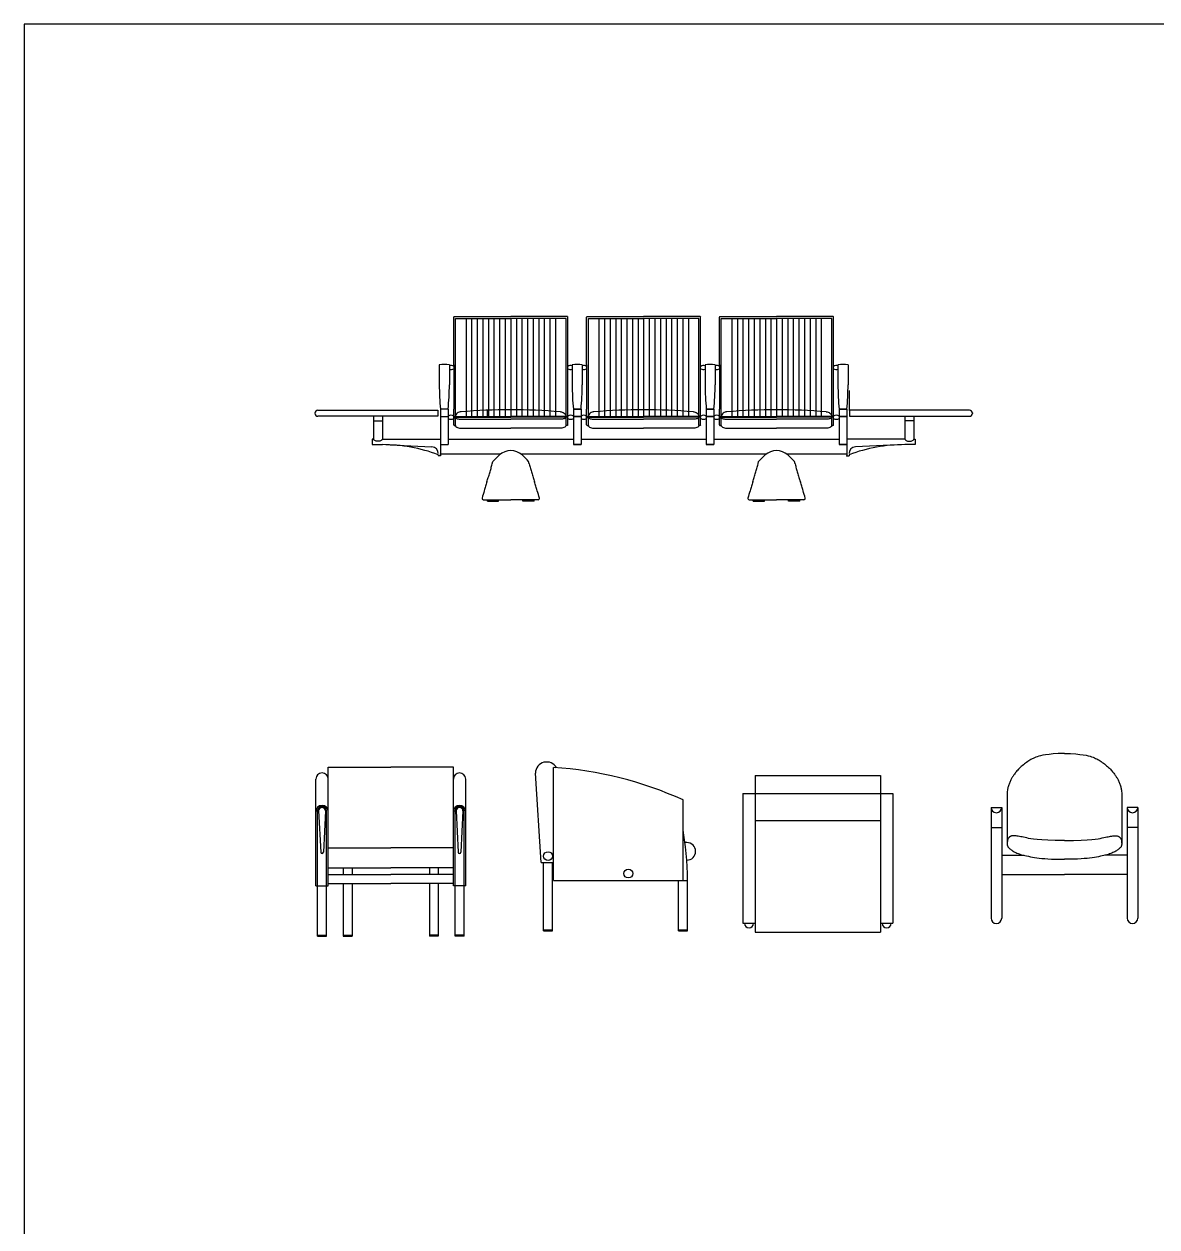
# Model space of a CAD drawing. Header units: millimetres. Extents: x 2198.5 to 2287.8, y 1208.8 to 1298.1.
# Drawn here: x 2200.45 to 2205.52, y 1224.38 to 1229.76 of the extents above; entities that cross this region are included whole.
import ezdxf

# ---------------------------------------------------------------- set-up
doc = ezdxf.new("R2010")
doc.units = ezdxf.units.MM

# ---------------------------------------------------------------- blocks, each defined once
blk = doc.blocks.new('127')
for p, q in [((-4.5532, -351.243), (-4.5532, -350.713)), ((-4.5532, -350.713), (-4.2732, -350.713)), ((-3.9932, -350.713), (-4.2732, -350.713)), ((-3.9932, -351.243), (-3.9932, -350.713)), ((-4.6082, -351.243), (-4.6082, -350.7655)), ((-3.9382, -351.243), (-3.9382, -350.7655)), ((-4.6007, -351.468), (-4.6007, -350.908)), ((-4.5957, -350.908), (-4.5867, -351.093)), ((-4.5657, -350.908), (-4.5747, -351.093)), ((-4.5607, -351.468), (-4.5607, -350.908)), ((-3.9857, -351.468), (-3.9857, -350.908)), ((-3.9807, -350.908), (-3.9717, -351.093)), ((-3.9507, -350.908), (-3.9597, -351.093)), ((-3.9457, -351.468), (-3.9457, -350.908)), ((-4.5532, -351.073), (-4.2732, -351.073)), ((-3.9932, -351.073), (-4.2732, -351.073)), ((-4.5532, -351.163), (-4.2732, -351.163)), ((-4.5532, -351.1917), (-4.2732, -351.1917)), ((-4.4857, -351.163), (-4.4857, -351.1917)), ((-4.4457, -351.163), (-4.4457, -351.1917)), ((-3.9932, -351.163), (-4.2732, -351.163)), ((-3.9932, -351.1917), (-4.2732, -351.1917)), ((-4.1007, -351.163), (-4.1007, -351.1917)), ((-4.0607, -351.163), (-4.0607, -351.1917)), ((-4.6082, -351.243), (-4.6007, -351.243)), ((-4.6007, -351.243), (-4.5607, -351.243)), ((-4.5607, -351.243), (-4.5532, -351.243)), ((-4.5532, -351.2317), (-4.2732, -351.2317)), ((-4.4857, -351.2317), (-4.4857, -351.468)), ((-4.4457, -351.2317), (-4.4457, -351.468)), ((-3.9932, -351.2317), (-4.2732, -351.2317)), ((-4.1007, -351.2317), (-4.1007, -351.468)), ((-4.0607, -351.2317), (-4.0607, -351.468)), ((-3.9857, -351.243), (-3.9932, -351.243)), ((-3.9457, -351.243), (-3.9857, -351.243)), ((-3.9382, -351.243), (-3.9457, -351.243)), ((-4.6007, -351.463), (-4.5607, -351.463)), ((-4.6007, -351.468), (-4.5607, -351.468)), ((-4.4857, -351.463), (-4.4457, -351.463)), ((-4.4857, -351.468), (-4.4457, -351.468)), ((-4.0607, -351.463), (-4.1007, -351.463)), ((-4.0607, -351.468), (-4.1007, -351.468)), ((-3.9457, -351.463), (-3.9857, -351.463)), ((-3.9457, -351.468), (-3.9857, -351.468))]:
    blk.add_line(p, q)
for centre, radius, start, end in [((-4.5807, -350.7655), 0.0275, 0, 180), ((-3.9657, -350.7655), 0.0275, 0, 180), ((-4.5807, -350.9105), 0.0275, 0, 180), ((-4.5807, -350.908), 0.02, 0, 180), ((-4.5807, -350.908), 0.015, 0, 180), ((-3.9657, -350.9105), 0.0275, 0, 180), ((-3.9657, -350.908), 0.02, 0, 180), ((-3.9657, -350.908), 0.015, 0, 180), ((-4.5807, -351.093), 0.006, 180, 0), ((-3.9657, -351.093), 0.006, 180, 360)]:
    blk.add_arc(centre, radius, start, end)
blk = doc.blocks.new('124')
for p, q in [((-3.5465, -351.2191), (-3.5465, -350.7141)), ((-3.6015, -351.1391), (-3.6265, -350.7391)), ((-2.9665, -351.2191), (-2.9665, -350.8591)), ((-2.9495, -351.0491), (-2.9581, -351.0491)), ((-3.6015, -351.1391), (-3.5465, -351.1391)), ((-3.59, -351.4441), (-3.59, -351.1391)), ((-3.55, -351.4441), (-3.55, -351.1391)), ((-3.5465, -351.2191), (-2.9865, -351.2191)), ((-2.9865, -351.2191), (-2.9465, -351.2191)), ((-2.9865, -351.4441), (-2.9865, -351.2191)), ((-2.9465, -351.4441), (-2.9465, -351.2191)), ((-3.59, -351.4391), (-3.55, -351.4391)), ((-3.59, -351.4441), (-3.55, -351.4441)), ((-2.9865, -351.4391), (-2.9465, -351.4391)), ((-2.9865, -351.4441), (-2.9465, -351.4441))]:
    blk.add_line(p, q)
blk.add_lwpolyline([(-2.9465, -351.2191), (-2.9472, -351.1879), (-2.9484, -351.1577), (-2.9501, -351.128), (-2.9525, -351.0985), (-2.9556, -351.0685), (-2.9596, -351.0377), (-2.9644, -351.0055), (-2.9665, -350.9932)])
for centre in [(-3.57, -351.1101), (-3.2115, -351.1878)]:
    blk.add_circle(centre, 0.02)
for centre, radius, start, end in [((-3.5765, -350.7391), 0.05, 28.7836, 180), ((-3.6496, -352.3591), 1.6483, 65.5149, 86.4127), ((-2.9498, -351.0885), 0.0395, 269.531, 89.531)]:
    blk.add_arc(centre, radius, start, end)
blk = doc.blocks.new('125')
for p, q in [((-2.644, -350.7503), (-2.084, -350.7503)), ((-2.644, -350.7503), (-2.644, -351.4503)), ((-2.084, -350.7503), (-2.084, -351.4503)), ((-2.699, -350.8303), (-2.029, -350.8303)), ((-2.699, -350.8303), (-2.699, -351.4103)), ((-2.029, -350.8303), (-2.029, -351.4103)), ((-2.029, -350.8303), (-2.029, -351.4103)), ((-2.029, -350.8303), (-2.029, -351.4103)), ((-2.644, -350.9503), (-2.084, -350.9503)), ((-2.699, -351.4103), (-2.644, -351.4103)), ((-2.084, -351.4103), (-2.029, -351.4103)), ((-2.644, -351.4503), (-2.084, -351.4503))]:
    blk.add_line(p, q)
for centre in [(-2.6715, -351.4103), (-2.0565, -351.4103)]:
    blk.add_arc(centre, 0.02, 180, 0)
blk = doc.blocks.new('123')
for p, q in [((-1.5896, -350.892), (-1.5418, -350.892)), ((-1.5896, -350.892), (-1.5896, -351.3874)), ((-1.5418, -350.892), (-1.5418, -351.3874)), ((-0.9811, -350.892), (-0.9811, -351.3874)), ((-0.9332, -350.892), (-0.9811, -350.892)), ((-0.9332, -350.892), (-0.9332, -351.3874)), ((-1.5896, -350.9817), (-1.5418, -350.9817)), ((-0.9332, -350.9817), (-0.9811, -350.9817)), ((-1.5418, -351.1064), (-1.4423, -351.1064)), ((-0.9811, -351.1064), (-1.0806, -351.1064)), ((-1.5418, -351.1928), (-1.2614, -351.1928)), ((-0.9811, -351.1928), (-1.2614, -351.1928))]:
    blk.add_line(p, q)
for points in [[(-1.2614, -350.6507), (-1.2889, -350.6519), (-1.3117, -350.6534), (-1.3304, -350.6551), (-1.3456, -350.657), (-1.3579, -350.6591), (-1.3678, -350.6613), (-1.376, -350.6636), (-1.383, -350.6659), (-1.3895, -350.6683), (-1.3954, -350.6707), (-1.401, -350.6732), (-1.4062, -350.6758), (-1.4112, -350.6785), (-1.4161, -350.6813), (-1.4209, -350.6843), (-1.4256, -350.6875), (-1.4305, -350.6909), (-1.4354, -350.6944), (-1.4403, -350.6981), (-1.4451, -350.7019), (-1.4498, -350.7057), (-1.4544, -350.7096), (-1.4588, -350.7136), (-1.463, -350.7175), (-1.4668, -350.7214), (-1.4705, -350.7252), (-1.4738, -350.729), (-1.4769, -350.7327), (-1.4798, -350.7363), (-1.4825, -350.7397), (-1.485, -350.7431), (-1.4872, -350.7462), (-1.4893, -350.7492), (-1.4913, -350.7521), (-1.4931, -350.755), (-1.4948, -350.7578), (-1.4964, -350.7606), (-1.498, -350.7635), (-1.4996, -350.7665), (-1.5011, -350.7697), (-1.5027, -350.7731), (-1.5043, -350.7767), (-1.5058, -350.7804), (-1.5074, -350.7842), (-1.5089, -350.788), (-1.5103, -350.7919), (-1.5116, -350.7958), (-1.5128, -350.7996), (-1.5139, -350.8033), (-1.5149, -350.8071), (-1.5157, -350.8112), (-1.5164, -350.8157), (-1.517, -350.8208), (-1.5174, -350.8267), (-1.5178, -350.8335), (-1.518, -350.8415), (-1.518, -350.8507), (-1.518, -350.8612), (-1.5179, -350.8729), (-1.5177, -350.8857), (-1.5176, -350.8996), (-1.5174, -350.9146), (-1.5173, -350.9306), (-1.5173, -350.9475)], [(-1.2614, -350.6507), (-1.2339, -350.6519), (-1.2111, -350.6534), (-1.1924, -350.6551), (-1.1773, -350.657), (-1.165, -350.6591), (-1.1551, -350.6613), (-1.1469, -350.6636), (-1.1398, -350.6659), (-1.1334, -350.6683), (-1.1275, -350.6707), (-1.1219, -350.6732), (-1.1167, -350.6758), (-1.1116, -350.6785), (-1.1068, -350.6813), (-1.102, -350.6843), (-1.0972, -350.6875), (-1.0924, -350.6909), (-1.0875, -350.6944), (-1.0826, -350.6981), (-1.0778, -350.7019), (-1.073, -350.7057), (-1.0685, -350.7096), (-1.0641, -350.7136), (-1.0599, -350.7175), (-1.056, -350.7214), (-1.0524, -350.7252), (-1.049, -350.729), (-1.0459, -350.7327), (-1.043, -350.7363), (-1.0404, -350.7397), (-1.0379, -350.7431), (-1.0356, -350.7462), (-1.0335, -350.7492), (-1.0316, -350.7521), (-1.0298, -350.755), (-1.0281, -350.7578), (-1.0264, -350.7606), (-1.0248, -350.7635), (-1.0233, -350.7665), (-1.0217, -350.7697), (-1.0202, -350.7731), (-1.0186, -350.7767), (-1.017, -350.7804), (-1.0155, -350.7842), (-1.014, -350.788), (-1.0126, -350.7919), (-1.0113, -350.7958), (-1.0101, -350.7996), (-1.009, -350.8033), (-1.008, -350.8071), (-1.0072, -350.8112), (-1.0065, -350.8157), (-1.0059, -350.8208), (-1.0054, -350.8267), (-1.0051, -350.8335), (-1.0049, -350.8415), (-1.0048, -350.8507), (-1.0049, -350.8612), (-1.005, -350.8729), (-1.0051, -350.8857), (-1.0053, -350.8996), (-1.0055, -350.9146), (-1.0056, -350.9306), (-1.0056, -350.9475)], [(-1.5173, -350.9475), (-1.5173, -351.0546)], [(-1.0056, -350.9475), (-1.0056, -351.0546)], [(-1.2614, -351.0402), (-1.3026, -351.0395), (-1.3359, -351.0385), (-1.3624, -351.0372), (-1.3831, -351.0357), (-1.3992, -351.034), (-1.4116, -351.0323), (-1.4215, -351.0306), (-1.4297, -351.0289), (-1.4373, -351.0272), (-1.4444, -351.0257), (-1.451, -351.0243), (-1.4571, -351.0231), (-1.4628, -351.0219), (-1.468, -351.021), (-1.4727, -351.0202), (-1.4771, -351.0196), (-1.481, -351.0192), (-1.4846, -351.0189), (-1.4878, -351.0189), (-1.4906, -351.0189), (-1.4932, -351.0192), (-1.4955, -351.0195), (-1.4976, -351.02), (-1.4995, -351.0205), (-1.5012, -351.0212), (-1.5028, -351.0219), (-1.5043, -351.0227), (-1.5056, -351.0235), (-1.5068, -351.0244), (-1.5079, -351.0253), (-1.5089, -351.0263), (-1.5099, -351.0272), (-1.5108, -351.0282), (-1.5117, -351.0292), (-1.5125, -351.0303), (-1.5133, -351.0315), (-1.514, -351.0328), (-1.5146, -351.0343), (-1.5152, -351.036), (-1.5157, -351.0379), (-1.5162, -351.0401), (-1.5165, -351.0425), (-1.5168, -351.0451), (-1.5171, -351.0477), (-1.5172, -351.0503), (-1.5173, -351.0529), (-1.5173, -351.0553), (-1.5172, -351.0576), (-1.5171, -351.0596), (-1.5169, -351.0614), (-1.5165, -351.0631), (-1.516, -351.0647), (-1.5153, -351.0662), (-1.5143, -351.0678), (-1.5132, -351.0694), (-1.5118, -351.0711), (-1.5101, -351.073), (-1.5081, -351.075), (-1.5058, -351.0771), (-1.5032, -351.0793), (-1.5004, -351.0815), (-1.4974, -351.0838), (-1.4941, -351.086), (-1.4905, -351.0883), (-1.4867, -351.0904), (-1.4827, -351.0925), (-1.4784, -351.0945), (-1.4738, -351.0965), (-1.4688, -351.0984), (-1.4635, -351.1003), (-1.4577, -351.1021), (-1.4516, -351.1039), (-1.445, -351.1057), (-1.438, -351.1075), (-1.4304, -351.1092), (-1.4224, -351.1109), (-1.4138, -351.1125), (-1.4047, -351.1141), (-1.3951, -351.1156), (-1.3848, -351.1172), (-1.3739, -351.1186), (-1.3623, -351.12), (-1.3495, -351.1212), (-1.3354, -351.1223), (-1.3198, -351.1231), (-1.3024, -351.1237), (-1.2831, -351.124), (-1.2614, -351.124)], [(-1.2614, -351.0402), (-1.2203, -351.0395), (-1.187, -351.0385), (-1.1605, -351.0372), (-1.1397, -351.0357), (-1.1236, -351.034), (-1.1112, -351.0323), (-1.1014, -351.0306), (-1.0931, -351.0289), (-1.0856, -351.0272), (-1.0785, -351.0257), (-1.0719, -351.0243), (-1.0658, -351.0231), (-1.0601, -351.0219), (-1.0549, -351.021), (-1.0501, -351.0202), (-1.0458, -351.0196), (-1.0418, -351.0192), (-1.0383, -351.0189), (-1.0351, -351.0189), (-1.0322, -351.0189), (-1.0296, -351.0192), (-1.0273, -351.0195), (-1.0252, -351.02), (-1.0233, -351.0205), (-1.0216, -351.0212), (-1.02, -351.0219), (-1.0186, -351.0227), (-1.0173, -351.0235), (-1.0161, -351.0244), (-1.015, -351.0253), (-1.014, -351.0263), (-1.013, -351.0272), (-1.0121, -351.0282), (-1.0112, -351.0292), (-1.0104, -351.0303), (-1.0096, -351.0315), (-1.0089, -351.0328), (-1.0082, -351.0343), (-1.0076, -351.036), (-1.0071, -351.0379), (-1.0067, -351.0401), (-1.0063, -351.0425), (-1.006, -351.0451), (-1.0058, -351.0477), (-1.0057, -351.0503), (-1.0056, -351.0529), (-1.0056, -351.0553), (-1.0056, -351.0576), (-1.0058, -351.0596), (-1.006, -351.0614), (-1.0064, -351.0631), (-1.0069, -351.0647), (-1.0076, -351.0662), (-1.0085, -351.0678), (-1.0097, -351.0694), (-1.0111, -351.0711), (-1.0128, -351.073), (-1.0148, -351.075), (-1.0171, -351.0771), (-1.0196, -351.0793), (-1.0224, -351.0815), (-1.0255, -351.0838), (-1.0288, -351.086), (-1.0323, -351.0883), (-1.0361, -351.0904), (-1.0402, -351.0925), (-1.0445, -351.0945), (-1.0491, -351.0965), (-1.0541, -351.0984), (-1.0594, -351.1003), (-1.0651, -351.1021), (-1.0713, -351.1039), (-1.0779, -351.1057), (-1.0849, -351.1075), (-1.0924, -351.1092), (-1.1005, -351.1109), (-1.1091, -351.1125), (-1.1182, -351.1141), (-1.1278, -351.1156), (-1.138, -351.1172), (-1.1489, -351.1186), (-1.1606, -351.12), (-1.1734, -351.1212), (-1.1874, -351.1223), (-1.203, -351.1231), (-1.2204, -351.1237), (-1.2398, -351.124), (-1.2614, -351.124)]]:
    blk.add_lwpolyline(points)
for centre in [(-1.5657, -350.892), (-0.9572, -350.892), (-1.5657, -351.3874), (-0.9572, -351.3874)]:
    blk.add_arc(centre, 0.0239, 180, 0)
blk = doc.blocks.new('con1')
for p, q in [((-344.302, -191.202), (-344.302, -189.074)), ((-344.282, -189.054), (-341.752, -189.054)), ((-344.222, -193.512), (-344.222, -189.134)), ((-344.222, -189.134), (-341.752, -189.134)), ((-343.752, -189.134), (-343.752, -193.512)), ((-343.502, -189.134), (-343.502, -193.512)), ((-343.252, -189.134), (-343.252, -193.512)), ((-343.002, -189.134), (-343.002, -193.512)), ((-342.752, -189.134), (-342.752, -193.512)), ((-342.502, -189.134), (-342.502, -193.512)), ((-342.252, -189.134), (-342.252, -193.512)), ((-342.002, -189.134), (-342.002, -193.512)), ((-339.222, -189.054), (-341.752, -189.054)), ((-339.282, -189.134), (-341.752, -189.134)), ((-341.752, -189.134), (-341.752, -193.512)), ((-341.752, -189.134), (-341.752, -193.512)), ((-341.752, -189.134), (-341.752, -193.512)), ((-341.752, -189.134), (-341.752, -193.512)), ((-341.502, -189.134), (-341.502, -193.512)), ((-341.252, -189.134), (-341.252, -193.512)), ((-341.002, -189.134), (-341.002, -193.512)), ((-340.752, -189.134), (-340.752, -193.512)), ((-340.502, -189.134), (-340.502, -193.512)), ((-340.252, -189.134), (-340.252, -193.512)), ((-340.002, -189.134), (-340.002, -193.512)), ((-339.752, -189.134), (-339.752, -193.512)), ((-339.282, -193.512), (-339.282, -189.134)), ((-339.222, -189.054), (-339.222, -193.917)), ((-338.36, -191.202), (-338.36, -189.074)), ((-338.34, -189.054), (-335.81, -189.054)), ((-338.28, -189.134), (-335.81, -189.134)), ((-338.28, -193.512), (-338.28, -189.134)), ((-337.81, -189.134), (-337.81, -193.512)), ((-337.56, -189.134), (-337.56, -193.512)), ((-337.31, -189.134), (-337.31, -193.512)), ((-337.06, -189.134), (-337.06, -193.512)), ((-336.81, -189.134), (-336.81, -193.512)), ((-336.56, -189.134), (-336.56, -193.512)), ((-336.31, -189.134), (-336.31, -193.512)), ((-336.06, -189.134), (-336.06, -193.512)), ((-333.28, -189.054), (-335.81, -189.054)), ((-335.81, -189.134), (-335.81, -193.512)), ((-335.81, -189.134), (-335.81, -193.512)), ((-335.81, -189.134), (-335.81, -193.512)), ((-335.81, -189.134), (-335.81, -193.512)), ((-333.34, -189.134), (-335.81, -189.134)), ((-335.56, -189.134), (-335.56, -193.512)), ((-335.31, -189.134), (-335.31, -193.512)), ((-335.06, -189.134), (-335.06, -193.512)), ((-334.81, -189.134), (-334.81, -193.512)), ((-334.56, -189.134), (-334.56, -193.512)), ((-334.31, -189.134), (-334.31, -193.512)), ((-334.06, -189.134), (-334.06, -193.512)), ((-333.81, -189.134), (-333.81, -193.512)), ((-333.34, -193.512), (-333.34, -189.134)), ((-333.28, -189.054), (-333.28, -193.917)), ((-332.419, -191.202), (-332.419, -189.074)), ((-332.399, -189.054), (-329.869, -189.054)), ((-332.339, -189.134), (-329.869, -189.134)), ((-332.339, -193.512), (-332.339, -189.134)), ((-331.869, -189.134), (-331.869, -193.512)), ((-331.619, -189.134), (-331.619, -193.512)), ((-331.369, -189.134), (-331.369, -193.512)), ((-331.119, -189.134), (-331.119, -193.512)), ((-330.869, -189.134), (-330.869, -193.512)), ((-330.619, -189.134), (-330.619, -193.512)), ((-330.369, -189.134), (-330.369, -193.512)), ((-330.119, -189.134), (-330.119, -193.512)), ((-327.339, -189.054), (-329.869, -189.054)), ((-327.399, -189.134), (-329.869, -189.134)), ((-329.869, -189.134), (-329.869, -193.512)), ((-329.869, -189.134), (-329.869, -193.512)), ((-329.869, -189.134), (-329.869, -193.512)), ((-329.869, -189.134), (-329.869, -193.512)), ((-329.619, -189.134), (-329.619, -193.512)), ((-329.369, -189.134), (-329.369, -193.512)), ((-329.119, -189.134), (-329.119, -193.512)), ((-328.869, -189.134), (-328.869, -193.512)), ((-328.619, -189.134), (-328.619, -193.512)), ((-328.369, -189.134), (-328.369, -193.512)), ((-328.119, -189.134), (-328.119, -193.512)), ((-327.869, -189.134), (-327.869, -193.512)), ((-327.399, -193.512), (-327.399, -189.134)), ((-327.339, -189.054), (-327.339, -193.917)), ((-344.947, -191.21), (-344.947, -192.103)), ((-344.497, -191.21), (-344.497, -192.103)), ((-344.302, -191.202), (-344.302, -193.193)), ((-344.302, -191.278), (-344.302, -191.386)), ((-339.006, -191.21), (-339.006, -192.103)), ((-339.006, -191.21), (-339.006, -192.103)), ((-338.556, -191.21), (-338.556, -192.103)), ((-338.556, -191.21), (-338.556, -192.103)), ((-338.361, -191.278), (-338.361, -191.386)), ((-338.36, -191.202), (-338.36, -193.193)), ((-333.065, -191.21), (-333.065, -192.103)), ((-333.065, -191.21), (-333.065, -192.103)), ((-333.065, -191.21), (-333.065, -192.103)), ((-333.065, -191.21), (-333.065, -192.103)), ((-333.065, -191.21), (-333.065, -192.103)), ((-333.065, -191.21), (-333.065, -192.103)), ((-333.065, -191.21), (-333.065, -192.103)), ((-333.065, -191.21), (-333.065, -192.103)), ((-333.065, -191.254), (-333.065, -192.146)), ((-332.615, -191.21), (-332.615, -192.103)), ((-332.42, -191.278), (-332.42, -191.386)), ((-332.419, -191.202), (-332.419, -193.193)), ((-327.124, -191.21), (-327.124, -192.103)), ((-327.124, -191.21), (-327.124, -192.103)), ((-327.124, -191.21), (-327.124, -192.103)), ((-326.674, -191.21), (-326.674, -192.103)), ((-350.376, -193.242), (-350.044, -193.242)), ((-345.009, -193.508), (-350.376, -193.508)), ((-350.044, -193.242), (-345.009, -193.242)), ((-347.892, -193.508), (-347.892, -194.528)), ((-347.492, -193.508), (-347.492, -194.528)), ((-345.009, -193.242), (-345.009, -193.508)), ((-344.892, -193.193), (-344.892, -194.767)), ((-344.552, -193.193), (-344.892, -193.193)), ((-344.892, -193.512), (-344.552, -193.512)), ((-344.552, -193.193), (-344.552, -194.767)), ((-344.552, -193.499), (-344.552, -193.609)), ((-344.302, -193.897), (-344.302, -193.193)), ((-344.302, -193.5), (-344.302, -193.607)), ((-344.282, -193.512), (-341.752, -193.512)), ((-344.282, -193.552), (-341.752, -193.552)), ((-344.222, -193.924), (-344.222, -193.552)), ((-342.802, -193.242), (-342.802, -193.508)), ((-339.222, -193.512), (-341.752, -193.512)), ((-339.222, -193.552), (-341.752, -193.552)), ((-339.282, -193.924), (-339.282, -193.552)), ((-338.951, -193.193), (-338.951, -194.767)), ((-338.951, -193.193), (-338.951, -194.767)), ((-338.611, -193.193), (-338.951, -193.193)), ((-338.951, -193.193), (-338.611, -193.193)), ((-338.951, -193.499), (-338.951, -193.609)), ((-338.951, -193.512), (-338.611, -193.512)), ((-338.611, -193.512), (-338.951, -193.512)), ((-338.611, -193.193), (-338.611, -194.767)), ((-338.611, -193.193), (-338.611, -194.767)), ((-338.611, -193.499), (-338.611, -193.609)), ((-338.361, -193.5), (-338.361, -193.607)), ((-338.36, -193.897), (-338.36, -193.193)), ((-338.34, -193.512), (-335.81, -193.512)), ((-338.34, -193.552), (-335.81, -193.552)), ((-338.28, -193.924), (-338.28, -193.552)), ((-333.28, -193.512), (-335.81, -193.512)), ((-333.28, -193.552), (-335.81, -193.552)), ((-333.34, -193.924), (-333.34, -193.552)), ((-333.01, -193.193), (-333.01, -194.767)), ((-333.01, -193.193), (-333.01, -194.767)), ((-333.01, -193.193), (-333.01, -194.767)), ((-333.01, -193.193), (-332.67, -193.193)), ((-332.67, -193.193), (-333.01, -193.193)), ((-332.67, -193.193), (-333.01, -193.193)), ((-333.01, -193.499), (-333.01, -193.609)), ((-333.01, -193.499), (-333.01, -193.609)), ((-332.67, -193.512), (-333.01, -193.512)), ((-333.01, -193.512), (-332.67, -193.512)), ((-333.01, -193.512), (-332.67, -193.512)), ((-332.67, -193.193), (-332.67, -194.767)), ((-332.67, -193.499), (-332.67, -193.609)), ((-332.42, -193.5), (-332.42, -193.607)), ((-332.419, -193.897), (-332.419, -193.193)), ((-332.399, -193.512), (-329.869, -193.512)), ((-332.399, -193.552), (-329.869, -193.552)), ((-332.339, -193.924), (-332.339, -193.552)), ((-327.339, -193.512), (-329.869, -193.512)), ((-327.339, -193.552), (-329.869, -193.552)), ((-327.399, -193.924), (-327.399, -193.552)), ((-327.069, -193.193), (-327.069, -194.767)), ((-327.069, -193.193), (-327.069, -194.767)), ((-327.069, -193.193), (-327.069, -194.767)), ((-327.069, -193.193), (-326.729, -193.193)), ((-326.729, -193.193), (-327.069, -193.193)), ((-326.729, -193.193), (-327.069, -193.193)), ((-327.069, -193.499), (-327.069, -193.609)), ((-326.729, -193.512), (-327.069, -193.512)), ((-327.069, -193.512), (-326.729, -193.512)), ((-327.069, -193.512), (-326.729, -193.512)), ((-326.729, -193.193), (-326.729, -194.767)), ((-326.729, -193.499), (-326.729, -193.609)), ((-321.577, -193.242), (-326.612, -193.242)), ((-326.612, -193.242), (-326.612, -193.508)), ((-326.612, -193.508), (-321.245, -193.508)), ((-321.894, -193.242), (-326.296, -193.242)), ((-326.296, -193.508), (-321.695, -193.508)), ((-324.129, -193.508), (-324.129, -194.528)), ((-323.729, -193.508), (-323.729, -194.528)), ((-321.695, -193.242), (-321.894, -193.242)), ((-321.245, -193.242), (-321.577, -193.242)), ((-347.892, -193.708), (-347.492, -193.708)), ((-344.282, -193.917), (-344.222, -193.917)), ((-344.222, -193.929), (-344.222, -193.929)), ((-343.946, -193.645), (-341.752, -193.645)), ((-343.946, -194.042), (-341.752, -194.042)), ((-339.558, -193.645), (-341.752, -193.645)), ((-339.558, -194.042), (-341.752, -194.042)), ((-339.222, -193.917), (-339.282, -193.917)), ((-338.34, -193.917), (-338.28, -193.917)), ((-338.28, -193.929), (-338.28, -193.929)), ((-338.004, -193.645), (-335.81, -193.645)), ((-338.004, -194.042), (-335.81, -194.042)), ((-333.617, -193.645), (-335.81, -193.645)), ((-333.617, -194.042), (-335.81, -194.042)), ((-333.28, -193.917), (-333.34, -193.917)), ((-332.399, -193.917), (-332.339, -193.917)), ((-332.339, -193.929), (-332.339, -193.929)), ((-332.063, -193.645), (-329.869, -193.645)), ((-332.063, -194.042), (-329.869, -194.042)), ((-327.675, -193.645), (-329.869, -193.645)), ((-327.675, -194.042), (-329.869, -194.042)), ((-327.339, -193.917), (-327.399, -193.917)), ((-323.729, -193.708), (-324.129, -193.708)), ((-347.949, -194.528), (-347.949, -194.778)), ((-347.892, -194.528), (-347.949, -194.528)), ((-347.492, -194.528), (-344.892, -194.528)), ((-344.892, -194.528), (-344.892, -195.278)), ((-344.552, -194.528), (-338.951, -194.528)), ((-338.611, -194.528), (-333.01, -194.528)), ((-332.67, -194.528), (-327.069, -194.528)), ((-324.129, -194.528), (-326.729, -194.528)), ((-326.729, -194.528), (-326.729, -195.278)), ((-323.729, -194.528), (-323.672, -194.528)), ((-323.672, -194.528), (-323.672, -194.778)), ((-347.949, -194.778), (-347.492, -194.778)), ((-347.14, -194.786), (-345.278, -194.878)), ((-344.892, -194.767), (-344.552, -194.767)), ((-338.951, -194.767), (-338.611, -194.767)), ((-338.611, -194.767), (-338.951, -194.767)), ((-332.67, -194.767), (-333.01, -194.767)), ((-333.01, -194.767), (-332.67, -194.767)), ((-333.01, -194.767), (-332.67, -194.767)), ((-326.729, -194.767), (-327.069, -194.767)), ((-327.069, -194.767), (-326.729, -194.767)), ((-327.069, -194.767), (-326.729, -194.767)), ((-324.481, -194.786), (-326.343, -194.878)), ((-323.672, -194.778), (-324.129, -194.778)), ((-344.992, -195.228), (-344.992, -195.278)), ((-344.892, -195.278), (-344.992, -195.278)), ((-344.992, -195.278), (-344.992, -195.278)), ((-342.217, -195.203), (-344.892, -195.203)), ((-342.581, -195.639), (-342.552, -195.524)), ((-330.335, -195.203), (-341.286, -195.203)), ((-340.923, -195.639), (-340.952, -195.524)), ((-330.698, -195.639), (-330.669, -195.524)), ((-326.729, -195.203), (-329.404, -195.203)), ((-329.04, -195.639), (-329.069, -195.524)), ((-326.729, -195.278), (-326.629, -195.278)), ((-326.629, -195.228), (-326.629, -195.278)), ((-326.629, -195.278), (-326.629, -195.278)), ((-342.978, -197.239), (-341.752, -197.239)), ((-342.793, -197.309), (-342.793, -197.239)), ((-342.793, -197.309), (-342.293, -197.309)), ((-342.293, -197.309), (-342.293, -197.239)), ((-340.531, -197.239), (-341.752, -197.239)), ((-341.21, -197.309), (-341.21, -197.239)), ((-340.71, -197.309), (-341.21, -197.309)), ((-340.71, -197.309), (-340.71, -197.239)), ((-331.09, -197.239), (-329.869, -197.239)), ((-330.911, -197.309), (-330.911, -197.239)), ((-330.911, -197.309), (-330.411, -197.309)), ((-330.411, -197.309), (-330.411, -197.239)), ((-328.643, -197.239), (-329.869, -197.239)), ((-329.328, -197.309), (-329.328, -197.239)), ((-328.828, -197.309), (-329.328, -197.309)), ((-328.828, -197.309), (-328.828, -197.239))]:
    blk.add_line(p, q)
at = {"linetype": 'ByBlock'}
for p, q in [((-326.612, -193.235), (-326.612, -192.353)), ((-344.892, -195.209), (-344.892, -195.278)), ((-326.729, -195.209), (-326.729, -195.278))]:
    blk.add_line(p, q, dxfattribs=at)
for points in [[(-343.975, -193.312, 0.054131), (-344.055, -193.327, 0.084331), (-344.141, -193.37, 0.106449), (-344.202, -193.439, 0.129977), (-344.222, -193.512, 0.129977)], [(-344.222, -193.552, 0.226321), (-344.208, -193.581, 0.089484), (-344.141, -193.618, 0.046413), (-344.059, -193.637, 0.034515), (-343.946, -193.645, 0.034515)], [(-339.282, -193.552, -0.226321), (-339.295, -193.581, -0.089484), (-339.363, -193.618, -0.046413), (-339.445, -193.637, -0.034515), (-339.558, -193.645, -0.034515)], [(-339.529, -193.312, -0.054131), (-339.449, -193.327, -0.084331), (-339.363, -193.37, -0.106449), (-339.301, -193.439, -0.129977), (-339.282, -193.512, -0.129977)], [(-338.033, -193.312, 0.054131), (-338.113, -193.327, 0.084331), (-338.2, -193.37, 0.106449), (-338.261, -193.439, 0.129977), (-338.28, -193.512, 0.129977)], [(-338.28, -193.552, 0.226321), (-338.267, -193.581, 0.089484), (-338.2, -193.618, 0.046413), (-338.117, -193.637, 0.034515), (-338.004, -193.645, 0.034515)], [(-333.34, -193.552, -0.226321), (-333.354, -193.581, -0.089484), (-333.421, -193.618, -0.046413), (-333.503, -193.637, -0.034515), (-333.617, -193.645, -0.034515)], [(-333.588, -193.312, -0.054131), (-333.507, -193.327, -0.084331), (-333.421, -193.37, -0.106449), (-333.36, -193.439, -0.129977), (-333.34, -193.512, -0.129977)], [(-332.092, -193.312, 0.054131), (-332.172, -193.327, 0.084331), (-332.258, -193.37, 0.106449), (-332.32, -193.439, 0.129977), (-332.339, -193.512, 0.129977)], [(-332.339, -193.552, 0.226321), (-332.326, -193.581, 0.089484), (-332.258, -193.618, 0.046413), (-332.176, -193.637, 0.034515), (-332.063, -193.645, 0.034515)], [(-327.399, -193.552, -0.226321), (-327.413, -193.581, -0.089484), (-327.48, -193.618, -0.046413), (-327.562, -193.637, -0.034515), (-327.675, -193.645, -0.034515)], [(-327.646, -193.312, -0.054131), (-327.566, -193.327, -0.084331), (-327.48, -193.37, -0.106449), (-327.419, -193.439, -0.129977), (-327.399, -193.512, -0.129977)], [(-344.222, -193.924, 0.218979), (-344.203, -193.969, 0.098709), (-344.13, -194.014, 0.05603), (-344.039, -194.036, 0.032756), (-343.946, -194.042, 0.042752)], [(-339.282, -193.924, -0.218979), (-339.3, -193.969, -0.098709), (-339.373, -194.014, -0.05603), (-339.464, -194.036, -0.032756), (-339.558, -194.042, -0.042752)], [(-338.28, -193.924, 0.218979), (-338.262, -193.969, 0.098709), (-338.189, -194.014, 0.05603), (-338.098, -194.036, 0.032756), (-338.004, -194.042, 0.042752)], [(-333.34, -193.924, -0.218979), (-333.359, -193.969, -0.098709), (-333.432, -194.014, -0.05603), (-333.523, -194.036, -0.032756), (-333.617, -194.042, -0.042752)], [(-332.339, -193.924, 0.218979), (-332.321, -193.969, 0.098709), (-332.248, -194.014, 0.05603), (-332.157, -194.036, 0.032756), (-332.063, -194.042, 0.042752)], [(-327.399, -193.924, -0.218979), (-327.418, -193.969, -0.098709), (-327.491, -194.014, -0.05603), (-327.582, -194.036, -0.032756), (-327.675, -194.042, -0.042752)], [(-347.692, -194.628, -0.051099), (-347.773, -194.619, -0.064948), (-347.834, -194.598, -0.104203), (-347.88, -194.562, -0.174705), (-347.892, -194.528, -0.174705)], [(-347.492, -194.528, -0.174705), (-347.504, -194.562, -0.104203), (-347.551, -194.598, -0.064948), (-347.611, -194.619, -0.051099), (-347.692, -194.628, -0.051099)], [(-324.129, -194.528, 0.174705), (-324.116, -194.562, 0.104203), (-324.07, -194.598, 0.064948), (-324.01, -194.619, 0.051099), (-323.929, -194.628, 0.051099)], [(-323.929, -194.628, 0.051099), (-323.848, -194.619, 0.064948), (-323.787, -194.598, 0.104203), (-323.741, -194.562, 0.174705), (-323.729, -194.528, 0.174705)]]:
    blk.add_lwpolyline(points, format="xyb")
for centre, radius, start, end in [((-344.282, -189.074), 0.02, 90, 180), ((-339.222, -189.074), 0.02, 0, 90), ((-339.222, -189.074), 0.02, 0, 90), ((-338.34, -189.074), 0.02, 90, 180), ((-333.28, -189.074), 0.02, 0, 90), ((-333.28, -189.074), 0.02, 0, 90), ((-332.399, -189.074), 0.02, 90, 180), ((-327.339, -189.074), 0.02, 0, 90), ((-327.339, -189.074), 0.02, 0, 90), ((-344.722, -192.525), 1.334, 80.2929, 99.7071), ((-344.428, -191.492), 0.248, 59.4238, 106.096), ((-344.428, -191.172), 0.248, 253.904, 300.5762), ((-339.075, -191.492), 0.248, 73.904, 120.5762), ((-339.075, -191.172), 0.248, 239.4238, 286.096), ((-338.781, -192.525), 1.334, 80.2929, 99.7071), ((-338.781, -192.525), 1.334, 80.2929, 99.7071), ((-338.487, -191.492), 0.248, 59.4238, 106.096), ((-338.487, -191.492), 0.248, 59.4238, 106.096), ((-338.487, -191.172), 0.248, 253.904, 300.5762), ((-338.487, -191.172), 0.248, 253.904, 300.5762), ((-333.134, -191.492), 0.248, 73.904, 120.5762), ((-333.134, -191.492), 0.248, 73.904, 120.5762), ((-333.134, -191.492), 0.248, 73.904, 120.5762), ((-333.134, -191.172), 0.248, 239.4238, 286.096), ((-333.134, -191.172), 0.248, 239.4238, 286.096), ((-333.134, -191.172), 0.248, 239.4238, 286.096), ((-332.84, -192.525), 1.334, 80.2929, 99.7071), ((-332.84, -192.525), 1.334, 80.2929, 99.7071), ((-332.84, -192.525), 1.334, 80.2929, 99.7071), ((-332.546, -191.492), 0.248, 59.4238, 106.096), ((-332.546, -191.172), 0.248, 253.904, 300.5762), ((-327.192, -191.492), 0.248, 73.904, 120.5762), ((-327.192, -191.172), 0.248, 239.4238, 286.096), ((-326.899, -192.525), 1.334, 80.2929, 99.7071), ((-326.899, -192.525), 1.334, 80.2929, 99.7071), ((-326.899, -192.525), 1.334, 80.2929, 99.7071), ((-334.121, -192.103), 10.827, 180, 185.7777), ((-355.324, -192.103), 10.827, 354.2223, 0), ((-328.179, -192.103), 10.827, 180, 185.7777), ((-328.179, -192.103), 10.827, 180, 185.7777), ((-349.383, -192.103), 10.827, 354.2223, 0), ((-349.383, -192.103), 10.827, 354.2223, 0), ((-322.238, -192.103), 10.827, 180, 185.7777), ((-322.238, -192.103), 10.827, 180, 185.7777), ((-322.238, -192.103), 10.827, 180, 185.7777), ((-343.442, -192.103), 10.827, 354.2223, 0), ((-316.297, -192.103), 10.827, 180, 185.7777), ((-316.297, -192.103), 10.827, 180, 185.7777), ((-316.297, -192.103), 10.827, 180, 185.7777), ((-337.5, -192.103), 10.827, 354.2223, 0), ((-350.376, -193.375), 0.133, 90, 270), ((-344.428, -193.714), 0.248, 59.4238, 119.9286), ((-344.282, -193.532), 0.02, 90, 270), ((-341.763, -219.559), 26.34, 89.9749, 94.8159), ((-341.74, -219.559), 26.34, 85.1841, 90.0251), ((-339.222, -193.532), 0.02, 270, 90), ((-339.075, -193.714), 0.248, 60.0714, 120.5762), ((-338.487, -193.714), 0.248, 59.4238, 119.9286), ((-338.487, -193.714), 0.248, 59.4238, 119.9286), ((-338.34, -193.532), 0.02, 90, 270), ((-335.822, -219.559), 26.34, 89.9749, 94.8159), ((-335.799, -219.559), 26.34, 85.1841, 90.0251), ((-333.28, -193.532), 0.02, 270, 90), ((-333.134, -193.714), 0.248, 60.0714, 120.5762), ((-333.134, -193.714), 0.248, 60.0714, 120.5762), ((-332.546, -193.714), 0.248, 59.4238, 119.9286), ((-332.399, -193.532), 0.02, 90, 270), ((-329.881, -219.559), 26.34, 89.9749, 94.8159), ((-329.858, -219.559), 26.34, 85.1841, 90.0251), ((-327.339, -193.532), 0.02, 270, 90), ((-327.192, -193.714), 0.248, 60.0714, 120.5762), ((-321.245, -193.375), 0.133, 270, 90), ((-344.428, -193.394), 0.248, 240.0714, 300.5762), ((-344.282, -193.897), 0.02, 180, 270), ((-339.222, -193.897), 0.02, 270, 0), ((-339.075, -193.394), 0.248, 239.4238, 299.9286), ((-338.487, -193.394), 0.248, 240.0714, 300.5762), ((-338.487, -193.394), 0.248, 240.0714, 300.5762), ((-338.34, -193.897), 0.02, 180, 270), ((-333.28, -193.897), 0.02, 270, 0), ((-333.134, -193.394), 0.248, 239.4238, 299.9286), ((-333.134, -193.394), 0.248, 239.4238, 299.9286), ((-332.546, -193.394), 0.248, 240.0714, 300.5762), ((-332.399, -193.897), 0.02, 180, 270), ((-327.339, -193.897), 0.02, 270, 0), ((-327.192, -193.394), 0.248, 239.4238, 299.9286), ((-347.492, -201.947), 7.169, 69.5921, 90), ((-345.292, -195.178), 0.3, 0, 87.1812), ((-341.752, -195.794), 0.752, 47.6693, 132.3307), ((-329.869, -195.794), 0.752, 47.6693, 132.3307), ((-324.129, -201.947), 7.169, 90, 110.4079), ((-326.329, -195.178), 0.3, 92.8188, 180), ((-352.49, -193.04), 10.245, 344.1441, 345.3036), ((-338.218, -199.673), 6, 132.3307, 136.2461), ((-345.286, -199.673), 6, 43.7539, 47.6693), ((-331.013, -193.04), 10.245, 194.6964, 195.8559), ((-340.608, -193.04), 10.245, 344.1441, 345.3036), ((-326.335, -199.673), 6, 132.3307, 136.2461), ((-333.403, -199.673), 6, 43.7539, 47.6693), ((-319.131, -193.04), 10.245, 194.6964, 195.8559), ((-415.453, -174.017), 76.019, 342.84568, 343.00337), ((-380.207, -184.791), 39.163, 343.0034, 343.3091), ((-356.388, -191.932), 14.297, 343.3091, 344.1441), ((-327.115, -191.932), 14.297, 195.8559, 196.6909), ((-303.297, -184.791), 39.163, 196.6909, 196.9966), ((-268.051, -174.017), 76.019, 196.99663, 197.15432), ((-403.57, -174.017), 76.019, 342.84568, 343.00337), ((-368.324, -184.791), 39.163, 343.0034, 343.3091), ((-344.506, -191.932), 14.297, 343.3091, 344.1441), ((-315.233, -191.932), 14.297, 195.8559, 196.6909), ((-291.414, -184.791), 39.163, 196.6909, 196.9966), ((-256.168, -174.017), 76.019, 196.99663, 197.15432), ((-304.426, -208.328), 40.188, 163.0898, 163.3876), ((-295.901, -210.92), 49.099, 162.8457, 163.0898), ((-387.602, -210.92), 49.099, 16.9102, 17.1543), ((-379.077, -208.328), 40.188, 16.6124, 16.9102), ((-292.544, -208.328), 40.188, 163.0898, 163.3876), ((-284.019, -210.92), 49.099, 162.8457, 163.0898), ((-375.72, -210.92), 49.099, 16.9102, 17.1543), ((-367.195, -208.328), 40.188, 16.6124, 16.9102), ((-342.978, -197.179), 0.06, 164.4035, 270), ((-324.643, -202.591), 19.177, 162.5461, 163.5577), ((-358.884, -202.682), 19.227, 16.6819, 17.6922), ((-340.529, -197.174), 0.0643, 268.8731, 10.6204), ((-331.092, -197.174), 0.0643, 169.3796, 271.1269), ((-312.737, -202.682), 19.227, 162.3078, 163.3181), ((-346.978, -202.591), 19.177, 16.4423, 17.4539), ((-328.643, -197.179), 0.06, 270, 15.5965)]:
    blk.add_arc(centre, radius, start, end)
for p in [(-326.612, -193.242), (-321.112, -193.375), (-321.112, -193.375), (-344.892, -195.203), (-326.729, -195.203), (-326.729, -195.278)]:
    blk.add_point(p, dxfattribs=at)
blk.add_solid([(-326.594, -192.368), (-326.594, -192.374), (-326.612, -192.371)], dxfattribs=at)

msp = doc.modelspace()

# ---------------------------------------------------------------- linework, layer by layer
at = {"color": 1}
msp.add_lwpolyline([(2200.4547, 1208.7559), (2230.1547, 1208.7559), (2230.1547, 1229.7559), (2200.4547, 1229.7559)], close=True, dxfattribs=at)

# ---------------------------------------------------------------- block references
at = {"xscale": 0.09999999999999432, "yscale": 0.09999999999999432, "zscale": 0.09999999999999432}
msp.add_blockref('con1', (2236.8058, 1247.3534), dxfattribs=at)
for name in ['124', '123', '127', '125']:
    msp.add_blockref(name, (2206.3675, 1577.1462))

doc.saveas('drawing.dxf')
